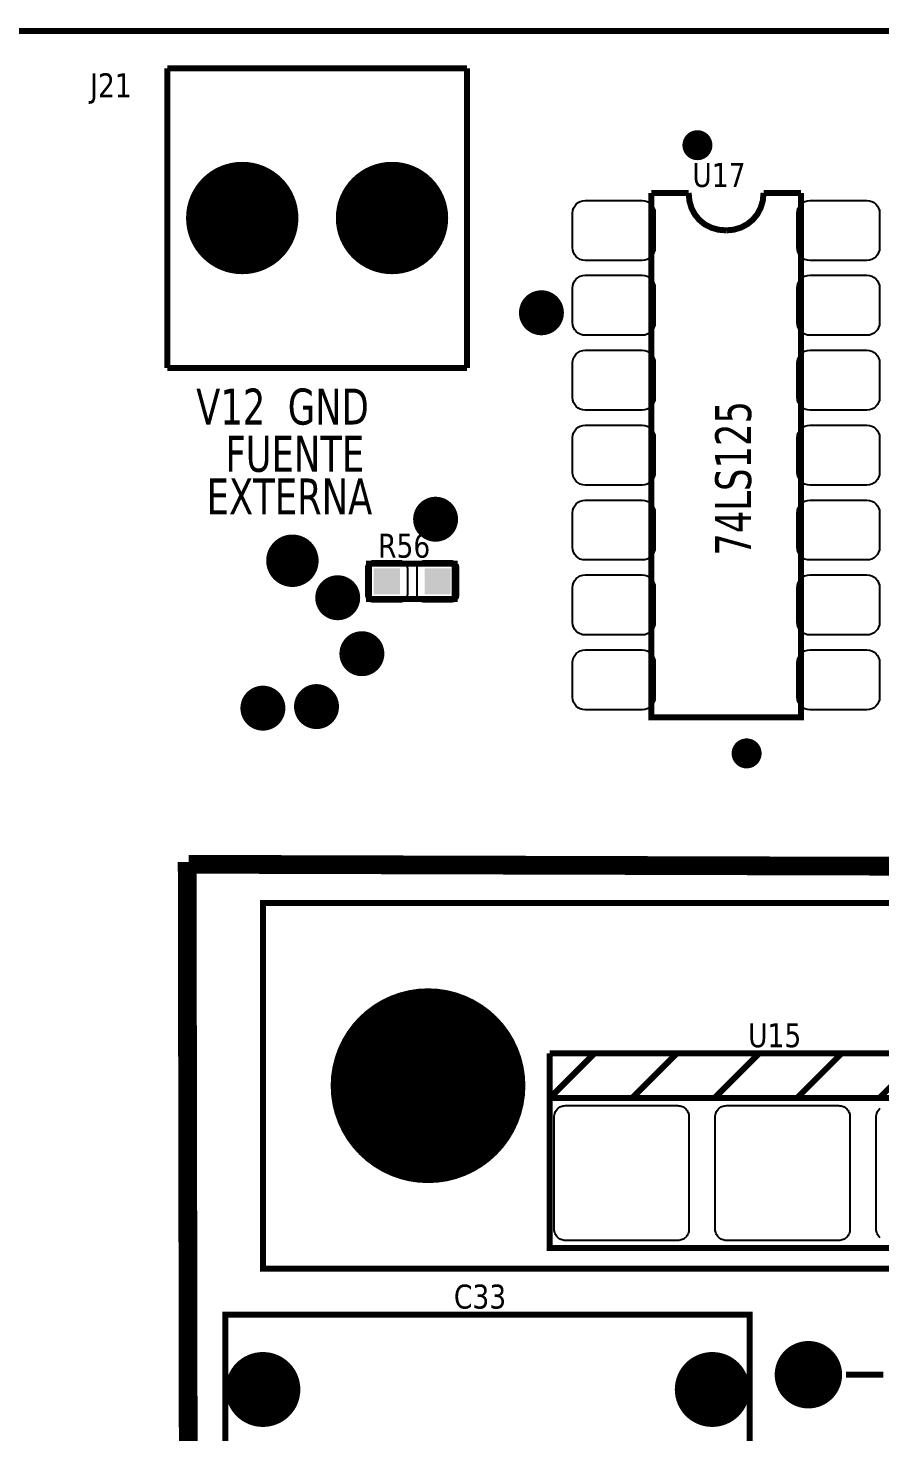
# Model space of a CAD drawing. Header units: millimetres. Extents: x 124 to 302, y 105 to 223.
# Drawn here: x 299.492 to 300.629, y 221.597 to 223.471 of the extents above; entities that cross this region are included whole.
import ezdxf

# ---------------------------------------------------------------- set-up
doc = ezdxf.new("R2010")
doc.units = ezdxf.units.MM
doc.layers.add('DESC', color=250, linetype='Continuous')
doc.styles.get("Standard").update_dxf_attribs({"font": 'tahoma.ttf'})

# ---------------------------------------------------------------- blocks, each defined once
blk = doc.blocks.new('RPAD')
blk.add_trace([(-0.5, -0.5), (-0.5, 0.5), (0.5, -0.5), (0.5, 0.5)])
blk = doc.blocks.new('EPAD')
at = {"const_width": 0.5}
blk.add_lwpolyline([(-0.25, 0, 1), (0.25, 0, 1)], format="xyb", close=True, dxfattribs=at)
blk = doc.blocks.new('PCB_CamaraClimatica')
for points, const_width in [([(147.0389, 110.574), (153.4499, 110.574), (153.4499, 115.4463), (147.0389, 115.4463), (147.0389, 110.574)], 0.008), ([(147.0389, 110.574), (153.4499, 110.574), (153.4499, 115.4463), (147.0389, 115.4463), (147.0389, 110.574)], 0.008), ([(147.0389, 110.574), (153.4499, 110.574), (153.4499, 115.4463), (147.0389, 115.4463), (147.0389, 110.574)], 0.008), ([(151.4585, 115.3968), (151.4585, 114.9968)], 0.008), ([(151.4585, 115.3968), (151.8585, 115.3968)], 0.008), ([(151.4585, 115.3968), (151.4585, 114.9968)], 0.008), ([(151.4585, 115.3968), (151.8585, 115.3968)], 0.008), ([(151.4585, 115.3968), (151.4585, 114.9968)], 0.008), ([(151.4585, 115.3968), (151.8585, 115.3968)], 0.008), ([(151.8585, 115.3968), (151.8585, 114.9968)], 0.008), ([(151.8585, 115.3968), (151.8585, 114.9968)], 0.008), ([(151.8585, 115.3968), (151.8585, 114.9968)], 0.008), ([(152.1046, 115.2303), (152.1546, 115.2303)], 0.008), ([(152.1046, 115.2303), (152.1046, 114.5303), (152.3046, 114.5303), (152.3046, 115.2303)], 0.008), ([(152.1046, 115.2303), (152.1546, 115.2303)], 0.008), ([(152.1046, 115.2303), (152.1046, 114.5303), (152.3046, 114.5303), (152.3046, 115.2303)], 0.008), ([(152.1046, 115.2303), (152.1546, 115.2303)], 0.008), ([(152.1046, 115.2303), (152.1046, 114.5303), (152.3046, 114.5303), (152.3046, 115.2303)], 0.008), ([(152.2046, 115.1803), (152.1941, 115.1812), (152.1846, 115.184), (152.176, 115.1884), (152.1687, 115.1944), (152.1628, 115.2017), (152.1583, 115.2102), (152.1556, 115.2198), (152.1546, 115.2303)], 0.008), ([(152.2046, 115.1803), (152.1941, 115.1812), (152.1846, 115.184), (152.176, 115.1884), (152.1687, 115.1944), (152.1628, 115.2017), (152.1583, 115.2102), (152.1556, 115.2198), (152.1546, 115.2303)], 0.008), ([(152.2046, 115.1803), (152.1941, 115.1812), (152.1846, 115.184), (152.176, 115.1884), (152.1687, 115.1944), (152.1628, 115.2017), (152.1583, 115.2102), (152.1556, 115.2198), (152.1546, 115.2303)], 0.008), ([(152.2046, 115.1803), (152.2148, 115.1812), (152.2242, 115.184), (152.2327, 115.1884), (152.2401, 115.1944), (152.2462, 115.2017), (152.2507, 115.2102), (152.2536, 115.2198), (152.2546, 115.2303)], 0.008), ([(152.2046, 115.1803), (152.2148, 115.1812), (152.2242, 115.184), (152.2327, 115.1884), (152.2401, 115.1944), (152.2462, 115.2017), (152.2507, 115.2102), (152.2536, 115.2198), (152.2546, 115.2303)], 0.008), ([(152.2046, 115.1803), (152.2148, 115.1812), (152.2242, 115.184), (152.2327, 115.1884), (152.2401, 115.1944), (152.2462, 115.2017), (152.2507, 115.2102), (152.2536, 115.2198), (152.2546, 115.2303)], 0.008), ([(152.2546, 115.2303), (152.3046, 115.2303)], 0.008), ([(152.2546, 115.2303), (152.3046, 115.2303)], 0.008), ([(152.2546, 115.2303), (152.3046, 115.2303)], 0.008), ([(151.4585, 114.9968), (151.8585, 114.9968)], 0.008), ([(151.4585, 114.9968), (151.8585, 114.9968)], 0.008), ([(151.4585, 114.9968), (151.8585, 114.9968)], 0.008), ([(151.7278, 114.6881), (151.842, 114.6881), (151.842, 114.7354), (151.7278, 114.7354), (151.7278, 114.6881)], 0.008), ([(151.7278, 114.6881), (151.842, 114.6881), (151.842, 114.7354), (151.7278, 114.7354), (151.7278, 114.6881)], 0.008), ([(151.7278, 114.6881), (151.842, 114.6881), (151.842, 114.7354), (151.7278, 114.7354), (151.7278, 114.6881)], 0.008), ([(151.487, 113.2251), (151.485, 114.3371)], 0.025), ([(151.487, 113.2251), (151.485, 114.3371)], 0.025), ([(151.487, 113.2251), (151.485, 114.3371)], 0.025), ([(151.487, 114.3341), (152.952, 114.3301)], 0.025), ([(151.487, 114.3341), (152.952, 114.3301)], 0.025), ([(151.487, 114.3341), (152.952, 114.3301)], 0.025), ([(151.5861, 113.7944), (152.9641, 113.7944), (152.9641, 114.2826), (151.5861, 114.2826), (151.5861, 113.7944)], 0.008), ([(151.5861, 113.7944), (152.9641, 113.7944), (152.9641, 114.2826), (151.5861, 114.2826), (151.5861, 113.7944)], 0.008), ([(151.5861, 113.7944), (152.9641, 113.7944), (152.9641, 114.2826), (151.5861, 114.2826), (151.5861, 113.7944)], 0.008), ([(151.969, 114.0819), (152.589, 114.0819)], 0.008), ([(151.969, 114.0219), (152.029, 114.0819)], 0.008), ([(151.969, 114.0219), (151.969, 114.0819)], 0.008), ([(151.969, 114.0819), (152.589, 114.0819)], 0.008), ([(151.969, 114.0219), (152.029, 114.0819)], 0.008), ([(151.969, 114.0219), (151.969, 114.0819)], 0.008), ([(151.969, 114.0819), (152.589, 114.0819)], 0.008), ([(151.969, 114.0219), (152.029, 114.0819)], 0.008), ([(151.969, 114.0219), (151.969, 114.0819)], 0.008), ([(152.079, 114.0219), (152.139, 114.0819)], 0.008), ([(152.079, 114.0219), (152.139, 114.0819)], 0.008), ([(152.079, 114.0219), (152.139, 114.0819)], 0.008), ([(152.189, 114.0219), (152.249, 114.0819)], 0.008), ([(152.189, 114.0219), (152.249, 114.0819)], 0.008), ([(152.189, 114.0219), (152.249, 114.0819)], 0.008), ([(152.299, 114.0219), (152.359, 114.0819)], 0.008), ([(152.299, 114.0219), (152.359, 114.0819)], 0.008), ([(152.299, 114.0219), (152.359, 114.0819)], 0.008), ([(152.409, 114.0219), (152.469, 114.0819)], 0.008), ([(152.409, 114.0219), (152.469, 114.0819)], 0.008), ([(152.409, 114.0219), (152.469, 114.0819)], 0.008), ([(151.969, 114.0219), (152.589, 114.0219), (152.589, 113.8219), (151.969, 113.8219), (151.969, 114.0219)], 0.008), ([(151.969, 114.0219), (152.589, 114.0219), (152.589, 113.8219), (151.969, 113.8219), (151.969, 114.0219)], 0.008), ([(151.969, 114.0219), (152.589, 114.0219), (152.589, 113.8219), (151.969, 113.8219), (151.969, 114.0219)], 0.008), ([(151.5361, 113.533), (152.2361, 113.533), (152.2361, 113.733), (151.5361, 113.733), (151.5361, 113.533)], 0.008), ([(151.5361, 113.533), (152.2361, 113.533), (152.2361, 113.733), (151.5361, 113.733), (151.5361, 113.533)], 0.008), ([(151.5361, 113.533), (152.2361, 113.533), (152.2361, 113.733), (151.5361, 113.733), (151.5361, 113.533)], 0.008), ([(152.3645, 113.6527), (152.4145, 113.6527)], 0.008), ([(152.3645, 113.6527), (152.4145, 113.6527)], 0.008), ([(152.3645, 113.6527), (152.4145, 113.6527)], 0.008)]:
    blk.add_lwpolyline(points, dxfattribs=dict(const_width=const_width))
for points in [[(152.1096, 115.2033), (152.1096, 115.1573), (152.1093, 115.1538), (152.1083, 115.1506), (152.1068, 115.1477), (152.1047, 115.1452), (152.1022, 115.1431), (152.0993, 115.1416), (152.0961, 115.1406), (152.0926, 115.1403), (152.0166, 115.1403), (152.0131, 115.1406), (152.0099, 115.1416), (152.007, 115.1431), (152.0045, 115.1452), (152.0025, 115.1477), (152.0009, 115.1506), (151.9999, 115.1538), (151.9996, 115.1573), (151.9996, 115.2033), (151.9999, 115.2067), (152.0009, 115.21), (152.0025, 115.2128), (152.0045, 115.2154), (152.007, 115.2174), (152.0099, 115.219), (152.0131, 115.2199), (152.0166, 115.2203), (152.0926, 115.2203), (152.0961, 115.2199), (152.0993, 115.219), (152.1022, 115.2174), (152.1047, 115.2154), (152.1068, 115.2128), (152.1083, 115.21), (152.1093, 115.2067), (152.1096, 115.2033)], [(152.4096, 115.2033), (152.4096, 115.1573), (152.4093, 115.1538), (152.4083, 115.1506), (152.4068, 115.1477), (152.4047, 115.1452), (152.4022, 115.1431), (152.3993, 115.1416), (152.3961, 115.1406), (152.3926, 115.1403), (152.3166, 115.1403), (152.3131, 115.1406), (152.3099, 115.1416), (152.307, 115.1431), (152.3045, 115.1452), (152.3025, 115.1477), (152.3009, 115.1506), (152.2999, 115.1538), (152.2996, 115.1573), (152.2996, 115.2033), (152.2999, 115.2067), (152.3009, 115.21), (152.3025, 115.2128), (152.3045, 115.2154), (152.307, 115.2174), (152.3099, 115.219), (152.3131, 115.2199), (152.3166, 115.2203), (152.3926, 115.2203), (152.3961, 115.2199), (152.3993, 115.219), (152.4022, 115.2174), (152.4047, 115.2154), (152.4068, 115.2128), (152.4083, 115.21), (152.4093, 115.2067), (152.4096, 115.2033)], [(152.1096, 115.1033), (152.1096, 115.0573), (152.1093, 115.0538), (152.1083, 115.0506), (152.1068, 115.0477), (152.1047, 115.0452), (152.1022, 115.0431), (152.0993, 115.0416), (152.0961, 115.0406), (152.0926, 115.0403), (152.0166, 115.0403), (152.0131, 115.0406), (152.0099, 115.0416), (152.007, 115.0431), (152.0045, 115.0452), (152.0025, 115.0477), (152.0009, 115.0506), (151.9999, 115.0538), (151.9996, 115.0573), (151.9996, 115.1033), (151.9999, 115.1067), (152.0009, 115.11), (152.0025, 115.1128), (152.0045, 115.1154), (152.007, 115.1174), (152.0099, 115.119), (152.0131, 115.1199), (152.0166, 115.1203), (152.0926, 115.1203), (152.0961, 115.1199), (152.0993, 115.119), (152.1022, 115.1174), (152.1047, 115.1154), (152.1068, 115.1128), (152.1083, 115.11), (152.1093, 115.1067), (152.1096, 115.1033)], [(152.4096, 115.1033), (152.4096, 115.0573), (152.4093, 115.0538), (152.4083, 115.0506), (152.4068, 115.0477), (152.4047, 115.0452), (152.4022, 115.0431), (152.3993, 115.0416), (152.3961, 115.0406), (152.3926, 115.0403), (152.3166, 115.0403), (152.3131, 115.0406), (152.3099, 115.0416), (152.307, 115.0431), (152.3045, 115.0452), (152.3025, 115.0477), (152.3009, 115.0506), (152.2999, 115.0538), (152.2996, 115.0573), (152.2996, 115.1033), (152.2999, 115.1067), (152.3009, 115.11), (152.3025, 115.1128), (152.3045, 115.1154), (152.307, 115.1174), (152.3099, 115.119), (152.3131, 115.1199), (152.3166, 115.1203), (152.3926, 115.1203), (152.3961, 115.1199), (152.3993, 115.119), (152.4022, 115.1174), (152.4047, 115.1154), (152.4068, 115.1128), (152.4083, 115.11), (152.4093, 115.1067), (152.4096, 115.1033)], [(152.1096, 115.0033), (152.1096, 114.9573), (152.1093, 114.9538), (152.1083, 114.9506), (152.1068, 114.9477), (152.1047, 114.9452), (152.1022, 114.9431), (152.0993, 114.9416), (152.0961, 114.9406), (152.0926, 114.9403), (152.0166, 114.9403), (152.0131, 114.9406), (152.0099, 114.9416), (152.007, 114.9431), (152.0045, 114.9452), (152.0025, 114.9477), (152.0009, 114.9506), (151.9999, 114.9538), (151.9996, 114.9573), (151.9996, 115.0033), (151.9999, 115.0067), (152.0009, 115.01), (152.0025, 115.0128), (152.0045, 115.0154), (152.007, 115.0174), (152.0099, 115.019), (152.0131, 115.0199), (152.0166, 115.0203), (152.0926, 115.0203), (152.0961, 115.0199), (152.0993, 115.019), (152.1022, 115.0174), (152.1047, 115.0154), (152.1068, 115.0128), (152.1083, 115.01), (152.1093, 115.0067), (152.1096, 115.0033)], [(152.4096, 115.0033), (152.4096, 114.9573), (152.4093, 114.9538), (152.4083, 114.9506), (152.4068, 114.9477), (152.4047, 114.9452), (152.4022, 114.9431), (152.3993, 114.9416), (152.3961, 114.9406), (152.3926, 114.9403), (152.3166, 114.9403), (152.3131, 114.9406), (152.3099, 114.9416), (152.307, 114.9431), (152.3045, 114.9452), (152.3025, 114.9477), (152.3009, 114.9506), (152.2999, 114.9538), (152.2996, 114.9573), (152.2996, 115.0033), (152.2999, 115.0067), (152.3009, 115.01), (152.3025, 115.0128), (152.3045, 115.0154), (152.307, 115.0174), (152.3099, 115.019), (152.3131, 115.0199), (152.3166, 115.0203), (152.3926, 115.0203), (152.3961, 115.0199), (152.3993, 115.019), (152.4022, 115.0174), (152.4047, 115.0154), (152.4068, 115.0128), (152.4083, 115.01), (152.4093, 115.0067), (152.4096, 115.0033)], [(152.1096, 114.9033), (152.1096, 114.8573), (152.1093, 114.8538), (152.1083, 114.8506), (152.1068, 114.8477), (152.1047, 114.8452), (152.1022, 114.8431), (152.0993, 114.8416), (152.0961, 114.8406), (152.0926, 114.8403), (152.0166, 114.8403), (152.0131, 114.8406), (152.0099, 114.8416), (152.007, 114.8431), (152.0045, 114.8452), (152.0025, 114.8477), (152.0009, 114.8506), (151.9999, 114.8538), (151.9996, 114.8573), (151.9996, 114.9033), (151.9999, 114.9067), (152.0009, 114.91), (152.0025, 114.9128), (152.0045, 114.9154), (152.007, 114.9174), (152.0099, 114.919), (152.0131, 114.9199), (152.0166, 114.9203), (152.0926, 114.9203), (152.0961, 114.9199), (152.0993, 114.919), (152.1022, 114.9174), (152.1047, 114.9154), (152.1068, 114.9128), (152.1083, 114.91), (152.1093, 114.9067), (152.1096, 114.9033)], [(152.4096, 114.9033), (152.4096, 114.8573), (152.4093, 114.8538), (152.4083, 114.8506), (152.4068, 114.8477), (152.4047, 114.8452), (152.4022, 114.8431), (152.3993, 114.8416), (152.3961, 114.8406), (152.3926, 114.8403), (152.3166, 114.8403), (152.3131, 114.8406), (152.3099, 114.8416), (152.307, 114.8431), (152.3045, 114.8452), (152.3025, 114.8477), (152.3009, 114.8506), (152.2999, 114.8538), (152.2996, 114.8573), (152.2996, 114.9033), (152.2999, 114.9067), (152.3009, 114.91), (152.3025, 114.9128), (152.3045, 114.9154), (152.307, 114.9174), (152.3099, 114.919), (152.3131, 114.9199), (152.3166, 114.9203), (152.3926, 114.9203), (152.3961, 114.9199), (152.3993, 114.919), (152.4022, 114.9174), (152.4047, 114.9154), (152.4068, 114.9128), (152.4083, 114.91), (152.4093, 114.9067), (152.4096, 114.9033)], [(152.1096, 114.8033), (152.1096, 114.7573), (152.1093, 114.7538), (152.1083, 114.7506), (152.1068, 114.7477), (152.1047, 114.7452), (152.1022, 114.7431), (152.0993, 114.7416), (152.0961, 114.7406), (152.0926, 114.7403), (152.0166, 114.7403), (152.0131, 114.7406), (152.0099, 114.7416), (152.007, 114.7431), (152.0045, 114.7452), (152.0025, 114.7477), (152.0009, 114.7506), (151.9999, 114.7538), (151.9996, 114.7573), (151.9996, 114.8033), (151.9999, 114.8067), (152.0009, 114.81), (152.0025, 114.8128), (152.0045, 114.8154), (152.007, 114.8174), (152.0099, 114.819), (152.0131, 114.8199), (152.0166, 114.8203), (152.0926, 114.8203), (152.0961, 114.8199), (152.0993, 114.819), (152.1022, 114.8174), (152.1047, 114.8154), (152.1068, 114.8128), (152.1083, 114.81), (152.1093, 114.8067), (152.1096, 114.8033)], [(152.4096, 114.8033), (152.4096, 114.7573), (152.4093, 114.7538), (152.4083, 114.7506), (152.4068, 114.7477), (152.4047, 114.7452), (152.4022, 114.7431), (152.3993, 114.7416), (152.3961, 114.7406), (152.3926, 114.7403), (152.3166, 114.7403), (152.3131, 114.7406), (152.3099, 114.7416), (152.307, 114.7431), (152.3045, 114.7452), (152.3025, 114.7477), (152.3009, 114.7506), (152.2999, 114.7538), (152.2996, 114.7573), (152.2996, 114.8033), (152.2999, 114.8067), (152.3009, 114.81), (152.3025, 114.8128), (152.3045, 114.8154), (152.307, 114.8174), (152.3099, 114.819), (152.3131, 114.8199), (152.3166, 114.8203), (152.3926, 114.8203), (152.3961, 114.8199), (152.3993, 114.819), (152.4022, 114.8174), (152.4047, 114.8154), (152.4068, 114.8128), (152.4083, 114.81), (152.4093, 114.8067), (152.4096, 114.8033)], [(151.734, 114.7393), (151.769, 114.7393), (151.77, 114.7392), (151.771, 114.7391), (151.772, 114.7388), (151.7729, 114.7385), (151.7738, 114.7381), (151.7746, 114.7376), (151.7754, 114.737), (151.7761, 114.7364), (151.7767, 114.7357), (151.7773, 114.7349), (151.7778, 114.7341), (151.7782, 114.7332), (151.7785, 114.7323), (151.7788, 114.7313), (151.7789, 114.7303), (151.779, 114.7293), (151.779, 114.6943), (151.7789, 114.6932), (151.7788, 114.6922), (151.7785, 114.6913), (151.7782, 114.6903), (151.7778, 114.6895), (151.7773, 114.6886), (151.7767, 114.6879), (151.7761, 114.6872), (151.7754, 114.6865), (151.7746, 114.6859), (151.7738, 114.6854), (151.7729, 114.685), (151.772, 114.6847), (151.771, 114.6845), (151.77, 114.6843), (151.769, 114.6843), (151.734, 114.6843), (151.7329, 114.6843), (151.7319, 114.6845), (151.7309, 114.6847), (151.73, 114.685), (151.7291, 114.6854), (151.7283, 114.6859), (151.7276, 114.6865), (151.7268, 114.6872), (151.7262, 114.6879), (151.7256, 114.6886), (151.7251, 114.6895), (151.7247, 114.6903), (151.7244, 114.6913), (151.7242, 114.6922), (151.724, 114.6932), (151.724, 114.6943), (151.724, 114.7293), (151.724, 114.7303), (151.7242, 114.7313), (151.7244, 114.7323), (151.7247, 114.7332), (151.7251, 114.7341), (151.7256, 114.7349), (151.7262, 114.7357), (151.7268, 114.7364), (151.7276, 114.737), (151.7283, 114.7376), (151.7291, 114.7381), (151.73, 114.7385), (151.7309, 114.7388), (151.7319, 114.7391), (151.7329, 114.7392), (151.734, 114.7393)], [(151.802, 114.7393), (151.837, 114.7393), (151.838, 114.7392), (151.839, 114.7391), (151.84, 114.7388), (151.8409, 114.7385), (151.8418, 114.7381), (151.8426, 114.7376), (151.8434, 114.737), (151.8441, 114.7364), (151.8447, 114.7357), (151.8453, 114.7349), (151.8458, 114.7341), (151.8462, 114.7332), (151.8465, 114.7323), (151.8468, 114.7313), (151.8469, 114.7303), (151.847, 114.7293), (151.847, 114.6943), (151.8469, 114.6932), (151.8468, 114.6922), (151.8465, 114.6913), (151.8462, 114.6903), (151.8458, 114.6895), (151.8453, 114.6886), (151.8447, 114.6879), (151.8441, 114.6872), (151.8434, 114.6865), (151.8426, 114.6859), (151.8418, 114.6854), (151.8409, 114.685), (151.84, 114.6847), (151.839, 114.6845), (151.838, 114.6843), (151.837, 114.6843), (151.802, 114.6843), (151.8009, 114.6843), (151.7999, 114.6845), (151.7989, 114.6847), (151.798, 114.685), (151.7971, 114.6854), (151.7963, 114.6859), (151.7956, 114.6865), (151.7948, 114.6872), (151.7942, 114.6879), (151.7936, 114.6886), (151.7931, 114.6895), (151.7927, 114.6903), (151.7924, 114.6913), (151.7922, 114.6922), (151.792, 114.6932), (151.792, 114.6943), (151.792, 114.7293), (151.792, 114.7303), (151.7922, 114.7313), (151.7924, 114.7323), (151.7927, 114.7332), (151.7931, 114.7341), (151.7936, 114.7349), (151.7942, 114.7357), (151.7948, 114.7364), (151.7956, 114.737), (151.7963, 114.7376), (151.7971, 114.7381), (151.798, 114.7385), (151.7989, 114.7388), (151.7999, 114.7391), (151.8009, 114.7392), (151.802, 114.7393)], [(152.1096, 114.7033), (152.1096, 114.6573), (152.1093, 114.6538), (152.1083, 114.6506), (152.1068, 114.6477), (152.1047, 114.6452), (152.1022, 114.6431), (152.0993, 114.6416), (152.0961, 114.6406), (152.0926, 114.6403), (152.0166, 114.6403), (152.0131, 114.6406), (152.0099, 114.6416), (152.007, 114.6431), (152.0045, 114.6452), (152.0025, 114.6477), (152.0009, 114.6506), (151.9999, 114.6538), (151.9996, 114.6573), (151.9996, 114.7033), (151.9999, 114.7067), (152.0009, 114.71), (152.0025, 114.7128), (152.0045, 114.7154), (152.007, 114.7174), (152.0099, 114.719), (152.0131, 114.7199), (152.0166, 114.7203), (152.0926, 114.7203), (152.0961, 114.7199), (152.0993, 114.719), (152.1022, 114.7174), (152.1047, 114.7154), (152.1068, 114.7128), (152.1083, 114.71), (152.1093, 114.7067), (152.1096, 114.7033)], [(152.4096, 114.7033), (152.4096, 114.6573), (152.4093, 114.6538), (152.4083, 114.6506), (152.4068, 114.6477), (152.4047, 114.6452), (152.4022, 114.6431), (152.3993, 114.6416), (152.3961, 114.6406), (152.3926, 114.6403), (152.3166, 114.6403), (152.3131, 114.6406), (152.3099, 114.6416), (152.307, 114.6431), (152.3045, 114.6452), (152.3025, 114.6477), (152.3009, 114.6506), (152.2999, 114.6538), (152.2996, 114.6573), (152.2996, 114.7033), (152.2999, 114.7067), (152.3009, 114.71), (152.3025, 114.7128), (152.3045, 114.7154), (152.307, 114.7174), (152.3099, 114.719), (152.3131, 114.7199), (152.3166, 114.7203), (152.3926, 114.7203), (152.3961, 114.7199), (152.3993, 114.719), (152.4022, 114.7174), (152.4047, 114.7154), (152.4068, 114.7128), (152.4083, 114.71), (152.4093, 114.7067), (152.4096, 114.7033)], [(152.1096, 114.6033), (152.1096, 114.5573), (152.1093, 114.5538), (152.1083, 114.5506), (152.1068, 114.5477), (152.1047, 114.5452), (152.1022, 114.5431), (152.0993, 114.5416), (152.0961, 114.5406), (152.0926, 114.5403), (152.0166, 114.5403), (152.0131, 114.5406), (152.0099, 114.5416), (152.007, 114.5431), (152.0045, 114.5452), (152.0025, 114.5477), (152.0009, 114.5506), (151.9999, 114.5538), (151.9996, 114.5573), (151.9996, 114.6033), (151.9999, 114.6067), (152.0009, 114.61), (152.0025, 114.6128), (152.0045, 114.6154), (152.007, 114.6174), (152.0099, 114.619), (152.0131, 114.6199), (152.0166, 114.6203), (152.0926, 114.6203), (152.0961, 114.6199), (152.0993, 114.619), (152.1022, 114.6174), (152.1047, 114.6154), (152.1068, 114.6128), (152.1083, 114.61), (152.1093, 114.6067), (152.1096, 114.6033)], [(152.4096, 114.6033), (152.4096, 114.5573), (152.4093, 114.5538), (152.4083, 114.5506), (152.4068, 114.5477), (152.4047, 114.5452), (152.4022, 114.5431), (152.3993, 114.5416), (152.3961, 114.5406), (152.3926, 114.5403), (152.3166, 114.5403), (152.3131, 114.5406), (152.3099, 114.5416), (152.307, 114.5431), (152.3045, 114.5452), (152.3025, 114.5477), (152.3009, 114.5506), (152.2999, 114.5538), (152.2996, 114.5573), (152.2996, 114.6033), (152.2999, 114.6067), (152.3009, 114.61), (152.3025, 114.6128), (152.3045, 114.6154), (152.307, 114.6174), (152.3099, 114.619), (152.3131, 114.6199), (152.3166, 114.6203), (152.3926, 114.6203), (152.3961, 114.6199), (152.3993, 114.619), (152.4022, 114.6174), (152.4047, 114.6154), (152.4068, 114.6128), (152.4083, 114.61), (152.4093, 114.6067), (152.4096, 114.6033)], [(151.99, 114.0119), (152.14, 114.0119), (152.1416, 114.0118), (152.1431, 114.0116), (152.1445, 114.0113), (152.1459, 114.0108), (152.1472, 114.0101), (152.1485, 114.0094), (152.1496, 114.0085), (152.1507, 114.0076), (152.1516, 114.0065), (152.1525, 114.0054), (152.1532, 114.0041), (152.1539, 114.0028), (152.1544, 114.0014), (152.1547, 114), (152.1549, 113.9985), (152.155, 113.9969), (152.155, 113.8469), (152.1549, 113.8454), (152.1547, 113.8439), (152.1544, 113.8424), (152.1539, 113.841), (152.1532, 113.8397), (152.1525, 113.8385), (152.1516, 113.8373), (152.1507, 113.8363), (152.1496, 113.8353), (152.1485, 113.8344), (152.1472, 113.8337), (152.1459, 113.8331), (152.1445, 113.8326), (152.1431, 113.8322), (152.1416, 113.832), (152.14, 113.8319), (151.99, 113.8319), (151.9885, 113.832), (151.987, 113.8322), (151.9855, 113.8326), (151.9841, 113.8331), (151.9828, 113.8337), (151.9816, 113.8344), (151.9804, 113.8353), (151.9794, 113.8363), (151.9784, 113.8373), (151.9775, 113.8385), (151.9768, 113.8397), (151.9762, 113.841), (151.9757, 113.8424), (151.9753, 113.8439), (151.9751, 113.8454), (151.975, 113.8469), (151.975, 113.9969), (151.9751, 113.9985), (151.9753, 114), (151.9757, 114.0014), (151.9762, 114.0028), (151.9768, 114.0041), (151.9775, 114.0054), (151.9784, 114.0065), (151.9794, 114.0076), (151.9804, 114.0085), (151.9816, 114.0094), (151.9828, 114.0101), (151.9841, 114.0108), (151.9855, 114.0113), (151.987, 114.0116), (151.9885, 114.0118), (151.99, 114.0119)], [(152.205, 114.0119), (152.355, 114.0119), (152.3566, 114.0118), (152.3581, 114.0116), (152.3595, 114.0113), (152.3609, 114.0108), (152.3622, 114.0101), (152.3635, 114.0094), (152.3646, 114.0085), (152.3657, 114.0076), (152.3666, 114.0065), (152.3675, 114.0054), (152.3682, 114.0041), (152.3689, 114.0028), (152.3694, 114.0014), (152.3697, 114), (152.3699, 113.9985), (152.37, 113.9969), (152.37, 113.8469), (152.3699, 113.8454), (152.3697, 113.8439), (152.3694, 113.8424), (152.3689, 113.841), (152.3682, 113.8397), (152.3675, 113.8385), (152.3666, 113.8373), (152.3657, 113.8363), (152.3646, 113.8353), (152.3635, 113.8344), (152.3622, 113.8337), (152.3609, 113.8331), (152.3595, 113.8326), (152.3581, 113.8322), (152.3566, 113.832), (152.355, 113.8319), (152.205, 113.8319), (152.2035, 113.832), (152.202, 113.8322), (152.2005, 113.8326), (152.1991, 113.8331), (152.1978, 113.8337), (152.1966, 113.8344), (152.1954, 113.8353), (152.1944, 113.8363), (152.1934, 113.8373), (152.1925, 113.8385), (152.1918, 113.8397), (152.1912, 113.841), (152.1907, 113.8424), (152.1903, 113.8439), (152.1901, 113.8454), (152.19, 113.8469), (152.19, 113.9969), (152.1901, 113.9985), (152.1903, 114), (152.1907, 114.0014), (152.1912, 114.0028), (152.1918, 114.0041), (152.1925, 114.0054), (152.1934, 114.0065), (152.1944, 114.0076), (152.1954, 114.0085), (152.1966, 114.0094), (152.1978, 114.0101), (152.1991, 114.0108), (152.2005, 114.0113), (152.202, 114.0116), (152.2035, 114.0118), (152.205, 114.0119)]]:
    blk.add_lwpolyline(points, close=True)
blk.add_lwpolyline([(152.4104, 113.8353), (152.4094, 113.8363), (152.4084, 113.8373), (152.4075, 113.8385), (152.4068, 113.8397), (152.4062, 113.841), (152.4057, 113.8424), (152.4053, 113.8439), (152.4051, 113.8454), (152.405, 113.8469), (152.405, 113.9969), (152.4051, 113.9985), (152.4053, 114), (152.4057, 114.0014), (152.4062, 114.0028), (152.4068, 114.0041), (152.4075, 114.0054), (152.4084, 114.0065), (152.4094, 114.0076), (152.4104, 114.0085)])
for name, p, xscale, yscale in [('EPAD', (152.1663, 115.294), 0.04, 0.04), ('EPAD', (151.5585, 115.1968), 0.15, 0.15), ('EPAD', (151.7585, 115.1968), 0.15, 0.15), ('EPAD', (151.958, 115.0703), 0.06, 0.06), ('EPAD', (151.8167, 114.7947), 0.06, 0.06), ('EPAD', (151.6255, 114.7393), 0.07, 0.07), ('RPAD', (151.7515, 114.7118), 0.035, 0.035), ('RPAD', (151.8195, 114.7118), 0.035, 0.035), ('EPAD', (151.686, 114.6899), 0.06, 0.06), ('EPAD', (151.7183, 114.6152), 0.06, 0.06), ('EPAD', (151.5861, 114.5425), 0.06, 0.06), ('EPAD', (151.6577, 114.5446), 0.06, 0.06), ('EPAD', (152.232, 114.4821), 0.04, 0.04), ('EPAD', (151.8066, 114.0385), 0.26, 0.26), ('EPAD', (152.3145, 113.6527), 0.09, 0.09), ('EPAD', (151.5861, 113.633), 0.1, 0.1), ('EPAD', (152.1861, 113.633), 0.1, 0.1)]:
    blk.add_blockref(name, p, dxfattribs=dict(xscale=xscale, yscale=yscale))
for s, height, width, p in [('J21', 0.032, 0.9375, (151.3555, 115.358)), ('J21', 0.032, 0.9375, (151.3555, 115.358)), ('J21', 0.032, 0.9375, (151.3555, 115.358)), ('U17', 0.032, 0.9375, (152.1596, 115.2383)), ('U17', 0.032, 0.9375, (152.1596, 115.2383)), ('U17', 0.032, 0.9375, (152.1596, 115.2383)), ('V12  GND', 0.048, 0.833333, (151.497, 114.9211)), ('V12  GND', 0.048, 0.833333, (151.497, 114.9211)), ('V12  GND', 0.048, 0.833333, (151.497, 114.9211)), ('FUENTE', 0.048, 0.833333, (151.536, 114.8581)), ('FUENTE', 0.048, 0.833333, (151.536, 114.8581)), ('FUENTE', 0.048, 0.833333, (151.536, 114.8581)), ('EXTERNA', 0.048, 0.833333, (151.511, 114.8011)), ('EXTERNA', 0.048, 0.833333, (151.511, 114.8011)), ('EXTERNA', 0.048, 0.833333, (151.511, 114.8011)), ('R56', 0.032, 0.9375, (151.7399, 114.7434)), ('R56', 0.032, 0.9375, (151.7399, 114.7434)), ('R56', 0.032, 0.9375, (151.7399, 114.7434)), ('U15', 0.032, 0.9375, (152.234, 114.0899)), ('U15', 0.032, 0.9375, (152.234, 114.0899)), ('U15', 0.032, 0.9375, (152.234, 114.0899)), ('C33', 0.032, 0.9375, (151.8411, 113.741)), ('C33', 0.032, 0.9375, (151.8411, 113.741)), ('C33', 0.032, 0.9375, (151.8411, 113.741))]:
    blk.add_text(s, height=height, dxfattribs=dict(width=width)).set_placement(p)
at = {"width": 0.833333}
blk.add_text('74LS125', height=0.048, rotation=90, dxfattribs=at).set_placement((152.238, 114.7461))
blk.add_text('74LS125', height=0.048, rotation=90, dxfattribs=at).set_placement((152.238, 114.7461))
blk.add_text('74LS125', height=0.048, rotation=90, dxfattribs=at).set_placement((152.238, 114.7461))

msp = doc.modelspace()

# ---------------------------------------------------------------- block references
at = {"layer": 'DESC'}
msp.add_blockref('PCB_CamaraClimatica', (148.219, 108.0207), dxfattribs=at)

doc.saveas('drawing.dxf')
